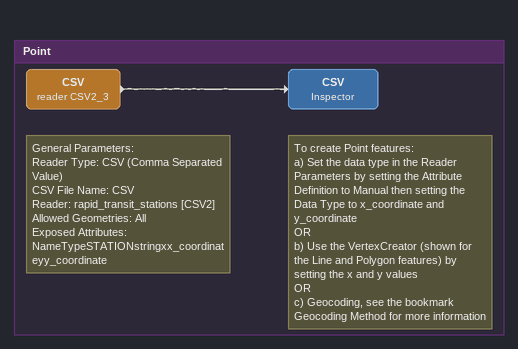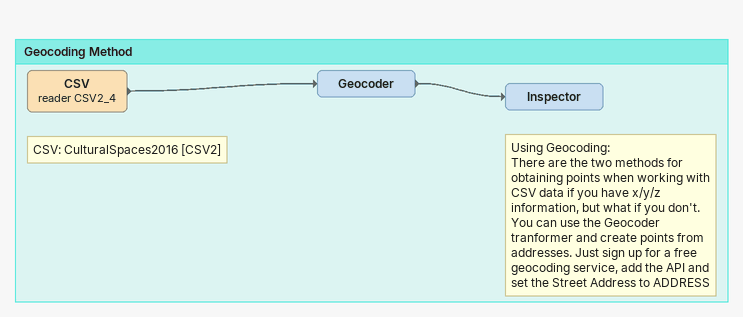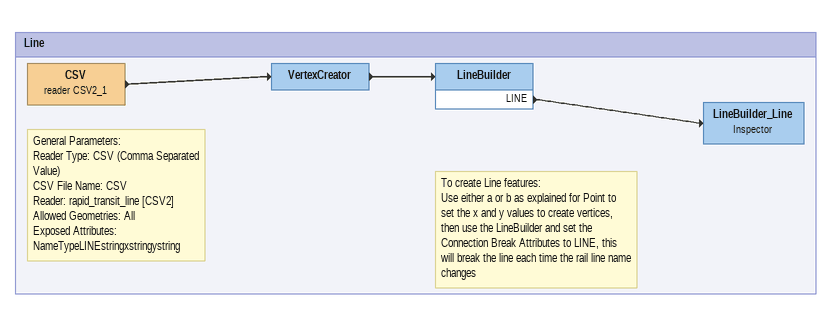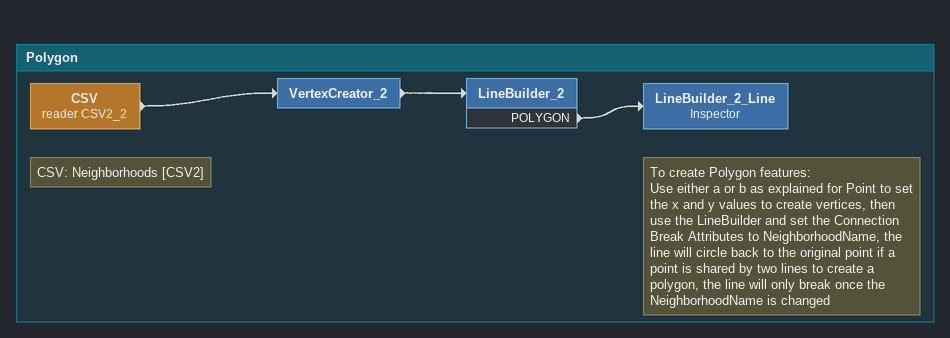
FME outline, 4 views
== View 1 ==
Bookmark: Point
Note: General Parameters: / Reader Type: CSV (Comma Separated Value) / CSV File Name: CSV / Reader: rapid_transit_stations [CSV2] / Allowed Geometries: All / Exposed Attributes: NameTypeSTATIONstringxx_coordinateyy_coordinate
CSV (reader CSV2_3)
    -> CSV
Note: To create Point features: / a) Set the data type in the Reader Parameters by setting the Attribute Definition to Manual then setting the Data Type to x_coordinate and y_coordinate / OR / b) Use the VertexCreator (shown for the Line and Polygon features) by setting the x and y values / OR / c) Geocoding, see the bookmark Geocoding Method for more information
CSV: Inspector

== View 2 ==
Bookmark: Geocoding Method
Note: CSV: CulturalSpaces2016 [CSV2]
CSV (reader CSV2_4)
    -> Geocoder
Geocoder
    -> Inspector
Note: Using Geocoding: / There are the two methods for obtaining points when working with CSV data if you have x/y/z information, but what if you don't. You can use the Geocoder tranformer and create points from addresses. Just sign up for a free geocoding service, add the API and set the Street Address to ADDRESS
Inspector

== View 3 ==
Bookmark: Line
Note: General Parameters: / Reader Type: CSV (Comma Separated Value) / CSV File Name: CSV / Reader: rapid_transit_line [CSV2] / Allowed Geometries: All / Exposed Attributes: NameTypeLINEstringxstringystring
CSV (reader CSV2_1)
    -> VertexCreator
VertexCreator
    -> LineBuilder
Note: To create Line features: / Use either a or b as explained for Point to set the x and y values to create vertices, then use the LineBuilder and set the Connection Break Attributes to LINE, this will break the line each time the rail line name changes
LineBuilder
    LINE -> LineBuilder_Line
LineBuilder_Line: Inspector

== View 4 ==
Bookmark: Polygon
Note: CSV: Neighborhoods [CSV2]
CSV (reader CSV2_2)
    -> VertexCreator_2
VertexCreator_2
    -> LineBuilder_2
LineBuilder_2
    POLYGON -> LineBuilder_2_Line
Note: To create Polygon features: / Use either a or b as explained for Point to set the x and y values to create vertices, then use the LineBuilder and set the Connection Break Attributes to NeighborhoodName, the line will circle back to the original point if a point is shared by two lines to create a polygon, the line will only break once the NeighborhoodName is changed
LineBuilder_2_Line: Inspector
